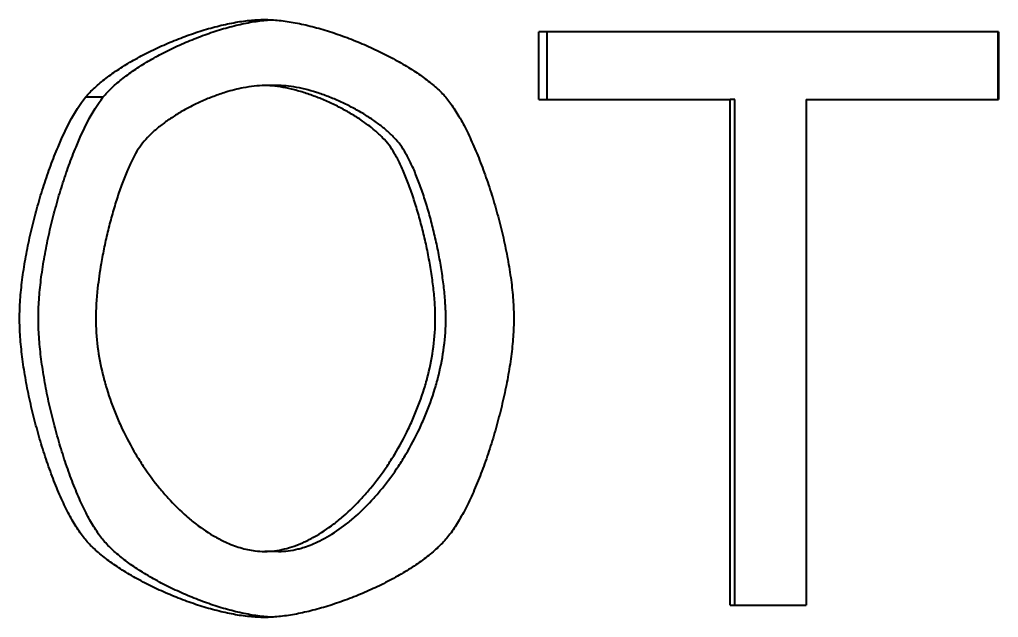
# Model space of a CAD drawing. Header units: millimetres. Extents: x 0 to 51860, y 0 to 5940.
# Drawn here: x 684.17 to 699.53, y 1716.92 to 1726.3 of the extents above; entities that cross this region are included whole.
import ezdxf

# ---------------------------------------------------------------- set-up
doc = ezdxf.new("R2010")
doc.units = ezdxf.units.MM
doc.header["$LTSCALE"] = 10
doc.layers.add('가시적인 것(ISO)', color=3, linetype='Continuous', lineweight=40)

msp = doc.modelspace()

# ---------------------------------------------------------------- linework, layer by layer
at = {"layer": '가시적인 것(ISO)'}
for p, q in [((692.3187, 1725.0452), (692.3187, 1726.11)), ((699.534, 1726.11), (692.3187, 1726.11)), ((692.4513, 1725.0452), (692.4513, 1726.11)), ((699.523, 1726.11), (699.523, 1725.0452)), ((699.534, 1726.11), (699.534, 1725.0452)), ((688.2373, 1725.264), (688.0191, 1725.264)), ((685.4802, 1725.0817), (685.2061, 1725.0817)), ((692.3187, 1725.0452), (695.3217, 1725.0452)), ((695.3217, 1717.11), (695.3217, 1725.0452)), ((695.3945, 1725.0452), (695.3217, 1725.0452)), ((695.3945, 1717.11), (695.3945, 1725.0452)), ((696.5155, 1725.0452), (699.534, 1725.0452)), ((696.5155, 1725.0452), (696.5155, 1717.11)), ((688.2373, 1717.9561), (688.0191, 1717.9561)), ((695.3217, 1717.11), (696.5155, 1717.11))]:
    msp.add_line(p, q, dxfattribs=at)
for points, knots in [([(685.2061, 1725.0817), (685.2482, 1725.1315), (685.2966, 1725.1815), (685.3505, 1725.2313), (685.4043, 1725.281), (685.4637, 1725.3306), (685.5277, 1725.3796), (685.5596, 1725.404), (685.5928, 1725.4284), (685.627, 1725.4525), (685.6955, 1725.5008), (685.7682, 1725.5483), (685.8443, 1725.5946), (685.8823, 1725.6178), (685.9212, 1725.6407), (685.9609, 1725.6633), (686.0402, 1725.7084), (686.1225, 1725.7521), (686.207, 1725.7942), (686.2492, 1725.8152), (686.292, 1725.8359), (686.3353, 1725.856), (686.4217, 1725.8963), (686.5099, 1725.9347), (686.5991, 1725.9708), (686.6436, 1725.9888), (686.6884, 1726.0063), (686.7333, 1726.0232), (686.8232, 1726.057), (686.9135, 1726.0883), (687.0035, 1726.1168), (687.0485, 1726.131), (687.0934, 1726.1446), (687.1381, 1726.1574), (687.2275, 1726.183), (687.3161, 1726.2055), (687.4032, 1726.2247), (687.4467, 1726.2344), (687.4898, 1726.2431), (687.5324, 1726.251), (687.6176, 1726.2667), (687.7007, 1726.2789), (687.7809, 1726.2871), (687.8612, 1726.2954), (687.9385, 1726.2997), (688.012, 1726.2997)], [0, 0, 0, 0, 0.0833333, 0.0833333, 0.0833333, 0.1666667, 0.1666667, 0.1666667, 0.2083333, 0.2083333, 0.2083333, 0.2916667, 0.2916667, 0.2916667, 0.3333333, 0.3333333, 0.3333333, 0.4166667, 0.4166667, 0.4166667, 0.4583333, 0.4583333, 0.4583333, 0.5416667, 0.5416667, 0.5416667, 0.5833333, 0.5833333, 0.5833333, 0.6666667, 0.6666667, 0.6666667, 0.7083333, 0.7083333, 0.7083333, 0.7916667, 0.7916667, 0.7916667, 0.8333333, 0.8333333, 0.8333333, 0.9166667, 0.9166667, 0.9166667, 1, 1, 1, 1]), ([(685.4802, 1725.0817), (685.5215, 1725.1315), (685.5689, 1725.1815), (685.6745, 1725.281), (685.7326, 1725.3306), (685.8267, 1725.404), (685.8592, 1725.4284), (685.9598, 1725.5008), (686.0311, 1725.5483), (686.143, 1725.6178), (686.1811, 1725.6407), (686.2977, 1725.7084), (686.3784, 1725.7521), (686.5026, 1725.8152), (686.5445, 1725.8359), (686.6716, 1725.8963), (686.7581, 1725.9347), (686.8891, 1725.9888), (686.933, 1726.0063), (687.0651, 1726.057), (687.1536, 1726.0883), (687.2859, 1726.131), (687.3299, 1726.1446), (687.4614, 1726.183), (687.5483, 1726.2055), (687.6762, 1726.2344), (687.7185, 1726.2431), (687.8437, 1726.2667), (687.9252, 1726.2789), (688.044, 1726.2913), (688.0835, 1726.2945), (688.1222, 1726.2966)], [0, 0, 0, 0, 0.08333333, 0.08333333, 0.16666667, 0.16666667, 0.20833333, 0.20833333, 0.29166667, 0.29166667, 0.33333333, 0.33333333, 0.41666667, 0.41666667, 0.45833333, 0.45833333, 0.54166667, 0.54166667, 0.58333333, 0.58333333, 0.66666667, 0.66666667, 0.70833333, 0.70833333, 0.79166667, 0.79166667, 0.83333333, 0.83333333, 0.91666667, 0.91666667, 0.95931315, 0.95931315, 0.95931315, 0.95931315]), ([(688.012, 1726.2997), (688.0868, 1726.2997), (688.1653, 1726.2952), (688.2468, 1726.2867), (688.3282, 1726.2782), (688.4127, 1726.2656), (688.4992, 1726.2495), (688.5424, 1726.2414), (688.5862, 1726.2324), (688.6304, 1726.2225), (688.7188, 1726.2028), (688.8089, 1726.1796), (688.8998, 1726.1534), (688.9452, 1726.1403), (688.9909, 1726.1265), (689.0366, 1726.1119), (689.1281, 1726.0828), (689.22, 1726.0509), (689.3113, 1726.0166), (689.357, 1725.9994), (689.4026, 1725.9816), (689.448, 1725.9633), (689.5386, 1725.9267), (689.6284, 1725.8878), (689.7164, 1725.8472), (689.7604, 1725.8268), (689.804, 1725.8061), (689.847, 1725.7849), (689.933, 1725.7426), (690.0167, 1725.6986), (690.0974, 1725.6535), (690.1378, 1725.631), (690.1773, 1725.6081), (690.216, 1725.585), (690.2934, 1725.5388), (690.3673, 1725.4917), (690.4367, 1725.4439), (690.4715, 1725.4201), (690.5051, 1725.3961), (690.5375, 1725.372), (690.6024, 1725.3238), (690.6624, 1725.2752), (690.7166, 1725.2267), (690.7709, 1725.1782), (690.8195, 1725.1297), (690.8615, 1725.0817)], [0, 0, 0, 0, 0.0833333, 0.0833333, 0.0833333, 0.1666667, 0.1666667, 0.1666667, 0.2083333, 0.2083333, 0.2083333, 0.2916667, 0.2916667, 0.2916667, 0.3333333, 0.3333333, 0.3333333, 0.4166667, 0.4166667, 0.4166667, 0.4583333, 0.4583333, 0.4583333, 0.5416667, 0.5416667, 0.5416667, 0.5833333, 0.5833333, 0.5833333, 0.6666667, 0.6666667, 0.6666667, 0.7083333, 0.7083333, 0.7083333, 0.7916667, 0.7916667, 0.7916667, 0.8333333, 0.8333333, 0.8333333, 0.9166667, 0.9166667, 0.9166667, 1, 1, 1, 1]), ([(688.0191, 1725.264), (687.9663, 1725.264), (687.9114, 1725.2609), (687.8547, 1725.2548), (687.798, 1725.2488), (687.7397, 1725.2399), (687.6802, 1725.2283), (687.591, 1725.2109), (687.4992, 1725.1876), (687.4066, 1725.1591), (687.3757, 1725.1496), (687.3448, 1725.1396), (687.3138, 1725.1289), (687.2519, 1725.1077), (687.1898, 1725.0844), (687.1282, 1725.0591), (687.0974, 1725.0465), (687.0668, 1725.0333), (687.0362, 1725.0198), (686.9752, 1724.9926), (686.9149, 1724.9637), (686.8558, 1724.9332), (686.8263, 1724.918), (686.797, 1724.9024), (686.7681, 1724.8864), (686.7104, 1724.8544), (686.6541, 1724.821), (686.5999, 1724.7864), (686.5728, 1724.7691), (686.5461, 1724.7516), (686.5201, 1724.7337), (686.4679, 1724.698), (686.4181, 1724.6613), (686.371, 1724.6237), (686.3475, 1724.6049), (686.3246, 1724.5859), (686.3025, 1724.5668), (686.2583, 1724.5284), (686.2172, 1724.4894), (686.1796, 1724.4499), (686.142, 1724.4105), (686.108, 1724.3706), (686.0781, 1724.3305)], [0, 0, 0, 0, 0.0833333, 0.0833333, 0.0833333, 0.1666667, 0.1666667, 0.1666667, 0.2916667, 0.2916667, 0.2916667, 0.3333333, 0.3333333, 0.3333333, 0.4166667, 0.4166667, 0.4166667, 0.4583333, 0.4583333, 0.4583333, 0.5416667, 0.5416667, 0.5416667, 0.5833333, 0.5833333, 0.5833333, 0.6666667, 0.6666667, 0.6666667, 0.7083333, 0.7083333, 0.7083333, 0.7916667, 0.7916667, 0.7916667, 0.8333333, 0.8333333, 0.8333333, 0.9166667, 0.9166667, 0.9166667, 1, 1, 1, 1]), ([(689.9704, 1724.3305), (689.9411, 1724.3694), (689.9073, 1724.4083), (689.8698, 1724.4469), (689.8322, 1724.4855), (689.7908, 1724.5239), (689.7461, 1724.5617), (689.6792, 1724.6184), (689.6049, 1724.6739), (689.5252, 1724.7273), (689.4987, 1724.7451), (689.4716, 1724.7627), (689.4439, 1724.7799), (689.3886, 1724.8145), (689.3312, 1724.848), (689.2724, 1724.8802), (689.243, 1724.8962), (689.2132, 1724.912), (689.1831, 1724.9273), (689.1229, 1724.9581), (689.0615, 1724.9873), (688.9995, 1725.0148), (688.9686, 1725.0285), (688.9374, 1725.0418), (688.9062, 1725.0547), (688.8438, 1725.0803), (688.781, 1725.1041), (688.7186, 1725.1257), (688.6873, 1725.1365), (688.6561, 1725.1468), (688.6251, 1725.1565), (688.5631, 1725.1758), (688.5016, 1725.1929), (688.4412, 1725.2075), (688.4111, 1725.2147), (688.3812, 1725.2213), (688.3516, 1725.2273), (688.2926, 1725.2392), (688.235, 1725.2483), (688.1794, 1725.2546), (688.1237, 1725.2608), (688.0701, 1725.264), (688.0191, 1725.264)], [0, 0, 0, 0, 0.0833333, 0.0833333, 0.0833333, 0.1666667, 0.1666667, 0.1666667, 0.2916667, 0.2916667, 0.2916667, 0.3333333, 0.3333333, 0.3333333, 0.4166667, 0.4166667, 0.4166667, 0.4583333, 0.4583333, 0.4583333, 0.5416667, 0.5416667, 0.5416667, 0.5833333, 0.5833333, 0.5833333, 0.6666667, 0.6666667, 0.6666667, 0.7083333, 0.7083333, 0.7083333, 0.7916667, 0.7916667, 0.7916667, 0.8333333, 0.8333333, 0.8333333, 0.9166667, 0.9166667, 0.9166667, 1, 1, 1, 1]), ([(690.1497, 1724.3305), (690.121, 1724.3694), (690.0549, 1724.4472), (689.9534, 1724.543), (689.84, 1724.6369), (689.7406, 1724.71), (689.6076, 1724.7978), (689.4952, 1724.8648), (689.3492, 1724.9434), (689.2288, 1725.0019), (689.0762, 1725.0684), (688.9533, 1725.116), (688.8005, 1725.1673), (688.68, 1725.2015), (688.5335, 1725.2346), (688.3923, 1725.2575), (688.2873, 1725.264), (688.2373, 1725.264)], [0, 0, 0, 0, 0.0833333, 0.1666667, 0.2083333, 0.2916667, 0.3333333, 0.4166667, 0.4583333, 0.5416667, 0.5833333, 0.6666667, 0.7083333, 0.7916667, 0.8333333, 0.9166667, 1, 1, 1, 1]), ([(684.1713, 1721.61), (684.1713, 1721.7042), (684.1788, 1721.9009), (684.205, 1722.1622), (684.2428, 1722.4317), (684.2817, 1722.6522), (684.3399, 1722.9303), (684.3936, 1723.1534), (684.4686, 1723.4293), (684.5342, 1723.6462), (684.6221, 1723.9088), (684.6967, 1724.1106), (684.8133, 1724.3965), (684.9759, 1724.744), (685.1231, 1724.9784), (685.2061, 1725.0817)], [0, 0, 0, 0, 0.0833333, 0.1666667, 0.2083333, 0.2916667, 0.3333333, 0.4166667, 0.4583333, 0.5416667, 0.5833333, 0.6666667, 0.7083333, 0.8333333, 1, 1, 1, 1]), ([(684.466, 1721.61), (684.466, 1721.7042), (684.4696, 1721.8026), (684.4766, 1721.904), (684.4836, 1722.0054), (684.4939, 1722.11), (684.5072, 1722.2167), (684.5138, 1722.27), (684.5212, 1722.3239), (684.5294, 1722.3782), (684.5456, 1722.4868), (684.5646, 1722.5971), (684.5862, 1722.708), (684.597, 1722.7634), (684.6084, 1722.8191), (684.6204, 1722.8748), (684.6444, 1722.9861), (684.6707, 1723.0977), (684.6991, 1723.2084), (684.7133, 1723.2638), (684.728, 1723.319), (684.7431, 1723.3738), (684.7734, 1723.4835), (684.8056, 1723.592), (684.8393, 1723.6981), (684.8562, 1723.7512), (684.8734, 1723.8037), (684.891, 1723.8556), (684.9261, 1723.9592), (684.9626, 1724.0601), (685.0002, 1724.1573), (685.019, 1724.2059), (685.0381, 1724.2536), (685.0573, 1724.3002), (685.1151, 1724.44), (685.1749, 1724.5703), (685.2356, 1724.6878), (685.3164, 1724.8444), (685.3989, 1724.9784), (685.4802, 1725.0817)], [0, 0, 0, 0, 0.0833333, 0.0833333, 0.0833333, 0.1666667, 0.1666667, 0.1666667, 0.2083333, 0.2083333, 0.2083333, 0.2916667, 0.2916667, 0.2916667, 0.3333333, 0.3333333, 0.3333333, 0.4166667, 0.4166667, 0.4166667, 0.4583333, 0.4583333, 0.4583333, 0.5416667, 0.5416667, 0.5416667, 0.5833333, 0.5833333, 0.5833333, 0.6666667, 0.6666667, 0.6666667, 0.7083333, 0.7083333, 0.7083333, 0.8333333, 0.8333333, 0.8333333, 1, 1, 1, 1]), ([(690.8615, 1725.0817), (690.9035, 1725.0318), (690.9459, 1724.974), (690.9883, 1724.9092), (691.0308, 1724.8444), (691.0733, 1724.7726), (691.1154, 1724.6949), (691.1365, 1724.656), (691.1576, 1724.6156), (691.1784, 1724.5739), (691.2202, 1724.4905), (691.2615, 1724.4017), (691.302, 1724.3084), (691.3222, 1724.2618), (691.3422, 1724.2141), (691.362, 1724.1654), (691.4015, 1724.068), (691.44, 1723.9668), (691.4771, 1723.8627), (691.4956, 1723.8106), (691.5139, 1723.7578), (691.5317, 1723.7045), (691.5673, 1723.5978), (691.6013, 1723.4887), (691.6335, 1723.3784), (691.6495, 1723.3232), (691.6651, 1723.2677), (691.6802, 1723.212), (691.7103, 1723.1006), (691.7383, 1722.9883), (691.7638, 1722.8764), (691.7766, 1722.8204), (691.7887, 1722.7645), (691.8002, 1722.7087), (691.8232, 1722.5973), (691.8435, 1722.4865), (691.8608, 1722.3776), (691.8695, 1722.3231), (691.8774, 1722.2691), (691.8845, 1722.2157), (691.8987, 1722.1088), (691.9097, 1722.0042), (691.9171, 1721.9029), (691.9246, 1721.8016), (691.9285, 1721.7036), (691.9285, 1721.61)], [0, 0, 0, 0, 0.0833333, 0.0833333, 0.0833333, 0.1666667, 0.1666667, 0.1666667, 0.2083333, 0.2083333, 0.2083333, 0.2916667, 0.2916667, 0.2916667, 0.3333333, 0.3333333, 0.3333333, 0.4166667, 0.4166667, 0.4166667, 0.4583333, 0.4583333, 0.4583333, 0.5416667, 0.5416667, 0.5416667, 0.5833333, 0.5833333, 0.5833333, 0.6666667, 0.6666667, 0.6666667, 0.7083333, 0.7083333, 0.7083333, 0.7916667, 0.7916667, 0.7916667, 0.8333333, 0.8333333, 0.8333333, 0.9166667, 0.9166667, 0.9166667, 1, 1, 1, 1]), ([(686.0781, 1724.3305), (686.0493, 1724.2922), (686.0204, 1724.2474), (685.9915, 1724.1971), (685.9627, 1724.1468), (685.9339, 1724.0909), (685.9055, 1724.0302), (685.8913, 1723.9998), (685.8771, 1723.9683), (685.8631, 1723.9357), (685.835, 1723.8704), (685.8073, 1723.8008), (685.7803, 1723.7277), (685.7668, 1723.6911), (685.7534, 1723.6537), (685.7403, 1723.6154), (685.714, 1723.539), (685.6884, 1723.4594), (685.6638, 1723.3776), (685.6515, 1723.3367), (685.6395, 1723.2952), (685.6277, 1723.2533), (685.6041, 1723.1694), (685.5817, 1723.0836), (685.5605, 1722.9968), (685.55, 1722.9535), (685.5397, 1722.9098), (685.5298, 1722.866), (685.51, 1722.7784), (685.4917, 1722.6902), (685.475, 1722.6022), (685.4666, 1722.5582), (685.4587, 1722.5143), (685.4511, 1722.4705), (685.4286, 1722.3391), (685.41, 1722.2092), (685.3962, 1722.0835), (685.3777, 1721.916), (685.3675, 1721.7559), (685.3675, 1721.61)], [0, 0, 0, 0, 0.0833333, 0.0833333, 0.0833333, 0.1666667, 0.1666667, 0.1666667, 0.2083333, 0.2083333, 0.2083333, 0.2916667, 0.2916667, 0.2916667, 0.3333333, 0.3333333, 0.3333333, 0.4166667, 0.4166667, 0.4166667, 0.4583333, 0.4583333, 0.4583333, 0.5416667, 0.5416667, 0.5416667, 0.5833333, 0.5833333, 0.5833333, 0.6666667, 0.6666667, 0.6666667, 0.7083333, 0.7083333, 0.7083333, 0.8333333, 0.8333333, 0.8333333, 1, 1, 1, 1]), ([(690.696, 1721.61), (690.696, 1721.6842), (690.6934, 1721.7617), (690.6883, 1721.8418), (690.6832, 1721.922), (690.6758, 1722.0047), (690.6662, 1722.0891), (690.6613, 1722.1313), (690.656, 1722.174), (690.6501, 1722.217), (690.6384, 1722.303), (690.6246, 1722.3903), (690.6091, 1722.4782), (690.6013, 1722.5221), (690.593, 1722.5662), (690.5844, 1722.6103), (690.5671, 1722.6985), (690.5481, 1722.7868), (690.5277, 1722.8744), (690.5174, 1722.9182), (690.5069, 1722.9619), (690.496, 1723.0052), (690.4742, 1723.0919), (690.451, 1723.1775), (690.4268, 1723.2612), (690.4147, 1723.303), (690.4024, 1723.3444), (690.3898, 1723.3852), (690.3646, 1723.4667), (690.3384, 1723.5459), (690.3115, 1723.6219), (690.2981, 1723.6599), (690.2845, 1723.6972), (690.2707, 1723.7335), (690.2432, 1723.8062), (690.2151, 1723.8753), (690.1866, 1723.94), (690.1724, 1723.9724), (690.1581, 1724.0037), (690.1437, 1724.0337), (690.1149, 1724.0939), (690.086, 1724.1492), (690.057, 1724.1989), (690.028, 1724.2487), (689.9991, 1724.2928), (689.9704, 1724.3305)], [0, 0, 0, 0, 0.0833333, 0.0833333, 0.0833333, 0.1666667, 0.1666667, 0.1666667, 0.2083333, 0.2083333, 0.2083333, 0.2916667, 0.2916667, 0.2916667, 0.3333333, 0.3333333, 0.3333333, 0.4166667, 0.4166667, 0.4166667, 0.4583333, 0.4583333, 0.4583333, 0.5416667, 0.5416667, 0.5416667, 0.5833333, 0.5833333, 0.5833333, 0.6666667, 0.6666667, 0.6666667, 0.7083333, 0.7083333, 0.7083333, 0.7916667, 0.7916667, 0.7916667, 0.8333333, 0.8333333, 0.8333333, 0.9166667, 0.9166667, 0.9166667, 1, 1, 1, 1]), ([(690.8609, 1721.61), (690.8609, 1721.6842), (690.8557, 1721.8393), (690.8374, 1722.046), (690.8112, 1722.2593), (690.7842, 1722.434), (690.7438, 1722.6543), (690.7066, 1722.831), (690.6548, 1723.0491), (690.6095, 1723.2203), (690.5489, 1723.4271), (690.4976, 1723.5855), (690.4309, 1723.7716), (690.3758, 1723.9099), (690.3056, 1724.0662), (690.2346, 1724.2045), (690.1778, 1724.2928), (690.1497, 1724.3305)], [0, 0, 0, 0, 0.0833333, 0.1666667, 0.2083333, 0.2916667, 0.3333333, 0.4166667, 0.4583333, 0.5416667, 0.5833333, 0.6666667, 0.7083333, 0.7916667, 0.8333333, 0.9166667, 1, 1, 1, 1]), ([(685.1991, 1718.1457), (685.1576, 1718.1955), (685.1159, 1718.2534), (685.0743, 1718.3183), (685.0326, 1718.3832), (684.9911, 1718.4551), (684.95, 1718.533), (684.9295, 1718.5719), (684.909, 1718.6123), (684.8887, 1718.6541), (684.8482, 1718.7377), (684.8082, 1718.8267), (684.7691, 1718.9201), (684.7496, 1718.9668), (684.7302, 1719.0146), (684.7112, 1719.0633), (684.6731, 1719.1608), (684.6361, 1719.2622), (684.6006, 1719.3664), (684.5828, 1719.4185), (684.5653, 1719.4713), (684.5483, 1719.5247), (684.5142, 1719.6314), (684.4816, 1719.7405), (684.451, 1719.8508), (684.4357, 1719.906), (684.4209, 1719.9614), (684.4065, 1720.0171), (684.3779, 1720.1284), (684.3513, 1720.2404), (684.327, 1720.3521), (684.3149, 1720.4079), (684.3034, 1720.4637), (684.2925, 1720.5192), (684.2708, 1720.6304), (684.2515, 1720.7406), (684.2352, 1720.849), (684.227, 1720.9032), (684.2195, 1720.9569), (684.2128, 1721.01), (684.1994, 1721.1163), (684.189, 1721.2201), (684.182, 1721.3204), (684.175, 1721.4208), (684.1713, 1721.5177), (684.1713, 1721.61)], [0, 0, 0, 0, 0.0833333, 0.0833333, 0.0833333, 0.1666667, 0.1666667, 0.1666667, 0.2083333, 0.2083333, 0.2083333, 0.2916667, 0.2916667, 0.2916667, 0.3333333, 0.3333333, 0.3333333, 0.4166667, 0.4166667, 0.4166667, 0.4583333, 0.4583333, 0.4583333, 0.5416667, 0.5416667, 0.5416667, 0.5833333, 0.5833333, 0.5833333, 0.6666667, 0.6666667, 0.6666667, 0.7083333, 0.7083333, 0.7083333, 0.7916667, 0.7916667, 0.7916667, 0.8333333, 0.8333333, 0.8333333, 0.9166667, 0.9166667, 0.9166667, 1, 1, 1, 1]), ([(685.4733, 1718.1457), (685.4327, 1718.1955), (685.3918, 1718.2534), (685.351, 1718.3183), (685.3102, 1718.3832), (685.2695, 1718.4551), (685.2292, 1718.533), (685.2091, 1718.5719), (685.189, 1718.6123), (685.1691, 1718.6541), (685.1294, 1718.7377), (685.0902, 1718.8267), (685.0519, 1718.9201), (685.0327, 1718.9668), (685.0138, 1719.0146), (684.9951, 1719.0633), (684.9578, 1719.1608), (684.9216, 1719.2622), (684.8867, 1719.3664), (684.8693, 1719.4185), (684.8522, 1719.4713), (684.8355, 1719.5247), (684.802, 1719.6314), (684.7702, 1719.7405), (684.7401, 1719.8508), (684.7251, 1719.906), (684.7106, 1719.9614), (684.6965, 1720.0171), (684.6684, 1720.1284), (684.6424, 1720.2404), (684.6186, 1720.3521), (684.6067, 1720.4079), (684.5955, 1720.4637), (684.5848, 1720.5192), (684.5635, 1720.6304), (684.5446, 1720.7406), (684.5286, 1720.849), (684.5206, 1720.9032), (684.5133, 1720.9569), (684.5067, 1721.01), (684.4935, 1721.1163), (684.4834, 1721.2201), (684.4765, 1721.3204), (684.4696, 1721.4208), (684.466, 1721.5177), (684.466, 1721.61)], [0, 0, 0, 0, 0.0833333, 0.0833333, 0.0833333, 0.1666667, 0.1666667, 0.1666667, 0.2083333, 0.2083333, 0.2083333, 0.2916667, 0.2916667, 0.2916667, 0.3333333, 0.3333333, 0.3333333, 0.4166667, 0.4166667, 0.4166667, 0.4583333, 0.4583333, 0.4583333, 0.5416667, 0.5416667, 0.5416667, 0.5833333, 0.5833333, 0.5833333, 0.6666667, 0.6666667, 0.6666667, 0.7083333, 0.7083333, 0.7083333, 0.7916667, 0.7916667, 0.7916667, 0.8333333, 0.8333333, 0.8333333, 0.9166667, 0.9166667, 0.9166667, 1, 1, 1, 1]), ([(685.3675, 1721.61), (685.3675, 1721.4623), (685.3775, 1721.3139), (685.3964, 1721.1658), (685.4153, 1721.0178), (685.4433, 1720.8701), (685.4792, 1720.724), (685.4972, 1720.6509), (685.5172, 1720.5783), (685.5391, 1720.5061), (685.5828, 1720.3618), (685.6341, 1720.2197), (685.6921, 1720.0808), (685.721, 1720.0113), (685.7517, 1719.9427), (685.7838, 1719.875), (685.8481, 1719.7397), (685.9186, 1719.6082), (685.9942, 1719.4817), (686.0321, 1719.4185), (686.0712, 1719.3565), (686.1115, 1719.2959), (686.1921, 1719.1747), (686.2775, 1719.0591), (686.3666, 1718.9502), (686.4111, 1718.8958), (686.4566, 1718.843), (686.5029, 1718.7921), (686.5956, 1718.6902), (686.6915, 1718.5957), (686.7898, 1718.5096), (686.8389, 1718.4665), (686.8886, 1718.4256), (686.9388, 1718.3869), (687.0392, 1718.3095), (687.1414, 1718.2412), (687.2445, 1718.1831), (687.2961, 1718.154), (687.3478, 1718.1275), (687.3997, 1718.1037), (687.4775, 1718.0679), (687.5555, 1718.0382), (687.6334, 1718.0151), (687.7112, 1717.9919), (687.7889, 1717.9753), (687.8659, 1717.9657), (687.9173, 1717.9593), (687.9684, 1717.9561), (688.0191, 1717.9561)], [0, 0, 0, 0, 0.0833333, 0.0833333, 0.0833333, 0.1666667, 0.1666667, 0.1666667, 0.2083333, 0.2083333, 0.2083333, 0.2916667, 0.2916667, 0.2916667, 0.3333333, 0.3333333, 0.3333333, 0.4166667, 0.4166667, 0.4166667, 0.4583333, 0.4583333, 0.4583333, 0.5416667, 0.5416667, 0.5416667, 0.5833333, 0.5833333, 0.5833333, 0.6666667, 0.6666667, 0.6666667, 0.7083333, 0.7083333, 0.7083333, 0.7916667, 0.7916667, 0.7916667, 0.8333333, 0.8333333, 0.8333333, 0.8958333, 0.8958333, 0.8958333, 0.9583333, 0.9583333, 0.9583333, 1, 1, 1, 1]), ([(688.0191, 1717.9561), (688.0699, 1717.9561), (688.121, 1717.9593), (688.1724, 1717.9657), (688.2238, 1717.9721), (688.2755, 1717.9816), (688.3274, 1717.9941), (688.4312, 1718.0191), (688.5356, 1718.056), (688.6398, 1718.1037), (688.6919, 1718.1275), (688.7439, 1718.154), (688.7957, 1718.1831), (688.8994, 1718.2412), (689.0022, 1718.3095), (689.1033, 1718.3869), (689.1539, 1718.4256), (689.204, 1718.4665), (689.2536, 1718.5096), (689.3527, 1718.5957), (689.4496, 1718.6902), (689.5432, 1718.7921), (689.59, 1718.843), (689.636, 1718.8958), (689.6811, 1718.9502), (689.7713, 1719.0591), (689.8577, 1719.1747), (689.9395, 1719.2959), (689.9803, 1719.3565), (690.02, 1719.4185), (690.0584, 1719.4817), (690.1352, 1719.6082), (690.2068, 1719.7397), (690.2722, 1719.875), (690.3048, 1719.9427), (690.336, 1720.0113), (690.3655, 1720.0808), (690.4244, 1720.2197), (690.4766, 1720.3618), (690.5212, 1720.5061), (690.5435, 1720.5783), (690.5638, 1720.6509), (690.5822, 1720.724), (690.6188, 1720.8701), (690.6473, 1721.0178), (690.6666, 1721.1658), (690.6859, 1721.3139), (690.696, 1721.4623), (690.696, 1721.61)], [0, 0, 0, 0, 0.0416667, 0.0416667, 0.0416667, 0.0833333, 0.0833333, 0.0833333, 0.1666667, 0.1666667, 0.1666667, 0.2083333, 0.2083333, 0.2083333, 0.2916667, 0.2916667, 0.2916667, 0.3333333, 0.3333333, 0.3333333, 0.4166667, 0.4166667, 0.4166667, 0.4583333, 0.4583333, 0.4583333, 0.5416667, 0.5416667, 0.5416667, 0.5833333, 0.5833333, 0.5833333, 0.6666667, 0.6666667, 0.6666667, 0.7083333, 0.7083333, 0.7083333, 0.7916667, 0.7916667, 0.7916667, 0.8333333, 0.8333333, 0.8333333, 0.9166667, 0.9166667, 0.9166667, 1, 1, 1, 1]), ([(688.2373, 1717.9561), (688.287, 1717.9561), (688.3872, 1717.9626), (688.5139, 1717.9864), (688.6667, 1718.0283), (688.8202, 1718.0877), (689.0496, 1718.2071), (689.2512, 1718.3437), (689.4968, 1718.5484), (689.6867, 1718.7375), (689.9122, 1719.0013), (690.0817, 1719.2325), (690.2762, 1719.5425), (690.4165, 1719.8054), (690.5691, 1720.1486), (690.6715, 1720.4329), (690.7713, 1720.7963), (690.841, 1721.1654), (690.8609, 1721.4623), (690.8609, 1721.61)], [0, 0, 0, 0, 0.0416667, 0.0833333, 0.1041667, 0.1666667, 0.2083333, 0.2916667, 0.3333333, 0.4166667, 0.4583333, 0.5416667, 0.5833333, 0.6666667, 0.7083333, 0.7916667, 0.8333333, 0.9166667, 1, 1, 1, 1]), ([(691.9285, 1721.61), (691.9285, 1721.5189), (691.9247, 1721.423), (691.9174, 1721.3235), (691.9101, 1721.224), (691.8994, 1721.1208), (691.8855, 1721.0151), (691.8785, 1720.9622), (691.8708, 1720.9087), (691.8623, 1720.8547), (691.8453, 1720.7467), (691.8254, 1720.6367), (691.8028, 1720.5256), (691.7915, 1720.4701), (691.7796, 1720.4144), (691.767, 1720.3586), (691.7419, 1720.2469), (691.7143, 1720.1347), (691.6846, 1720.0233), (691.6697, 1719.9675), (691.6543, 1719.912), (691.6384, 1719.8567), (691.6066, 1719.7461), (691.5729, 1719.6368), (691.5375, 1719.5297), (691.5198, 1719.4761), (691.5017, 1719.4231), (691.4832, 1719.3708), (691.4463, 1719.2663), (691.4079, 1719.1645), (691.3684, 1719.0665), (691.3486, 1719.0176), (691.3286, 1718.9696), (691.3083, 1718.9227), (691.2678, 1718.8289), (691.2262, 1718.7395), (691.1841, 1718.6556), (691.163, 1718.6137), (691.1418, 1718.5731), (691.1204, 1718.534), (691.0778, 1718.4558), (691.0346, 1718.3837), (690.9913, 1718.3186), (690.9481, 1718.2535), (690.9047, 1718.1955), (690.8615, 1718.1457)], [0, 0, 0, 0, 0.0833333, 0.0833333, 0.0833333, 0.1666667, 0.1666667, 0.1666667, 0.2083333, 0.2083333, 0.2083333, 0.2916667, 0.2916667, 0.2916667, 0.3333333, 0.3333333, 0.3333333, 0.4166667, 0.4166667, 0.4166667, 0.4583333, 0.4583333, 0.4583333, 0.5416667, 0.5416667, 0.5416667, 0.5833333, 0.5833333, 0.5833333, 0.6666667, 0.6666667, 0.6666667, 0.7083333, 0.7083333, 0.7083333, 0.7916667, 0.7916667, 0.7916667, 0.8333333, 0.8333333, 0.8333333, 0.9166667, 0.9166667, 0.9166667, 1, 1, 1, 1]), ([(688.012, 1716.9204), (687.9379, 1716.9204), (687.8601, 1716.9247), (687.7794, 1716.933), (687.6988, 1716.9412), (687.6153, 1716.9534), (687.5299, 1716.9691), (687.4872, 1716.977), (687.4439, 1716.9858), (687.4003, 1716.9954), (687.3131, 1717.0146), (687.2243, 1717.0372), (687.1348, 1717.0629), (687.09, 1717.0757), (687.0451, 1717.0893), (687.0001, 1717.1036), (686.91, 1717.1321), (686.8197, 1717.1635), (686.7298, 1717.1974), (686.6849, 1717.2143), (686.6401, 1717.2319), (686.5955, 1717.25), (686.5064, 1717.2863), (686.4182, 1717.3248), (686.3317, 1717.3652), (686.2885, 1717.3855), (686.2457, 1717.4062), (686.2035, 1717.4273), (686.1189, 1717.4696), (686.0366, 1717.5136), (685.9572, 1717.559), (685.9175, 1717.5817), (685.8786, 1717.6047), (685.8405, 1717.628), (685.7643, 1717.6747), (685.6915, 1717.7225), (685.6228, 1717.7712), (685.5885, 1717.7955), (685.5552, 1717.8201), (685.5231, 1717.8447), (685.4588, 1717.8941), (685.3992, 1717.9441), (685.3449, 1717.9944), (685.2907, 1718.0447), (685.2418, 1718.0953), (685.1991, 1718.1457)], [0, 0, 0, 0, 0.0833333, 0.0833333, 0.0833333, 0.1666667, 0.1666667, 0.1666667, 0.2083333, 0.2083333, 0.2083333, 0.2916667, 0.2916667, 0.2916667, 0.3333333, 0.3333333, 0.3333333, 0.4166667, 0.4166667, 0.4166667, 0.4583333, 0.4583333, 0.4583333, 0.5416667, 0.5416667, 0.5416667, 0.5833333, 0.5833333, 0.5833333, 0.6666667, 0.6666667, 0.6666667, 0.7083333, 0.7083333, 0.7083333, 0.7916667, 0.7916667, 0.7916667, 0.8333333, 0.8333333, 0.8333333, 0.9166667, 0.9166667, 0.9166667, 1, 1, 1, 1]), ([(688.1216, 1716.9234), (688.0827, 1716.9255), (688.0429, 1716.9287), (687.9233, 1716.9412), (687.8415, 1716.9534), (687.7159, 1716.977), (687.6735, 1716.9858), (687.5453, 1717.0146), (687.4583, 1717.0372), (687.3266, 1717.0757), (687.2826, 1717.0893), (687.1502, 1717.1321), (687.0616, 1717.1635), (686.9296, 1717.2143), (686.8856, 1717.2319), (686.7546, 1717.2863), (686.6682, 1717.3248), (686.5411, 1717.3855), (686.4991, 1717.4062), (686.3749, 1717.4696), (686.2942, 1717.5136), (686.1775, 1717.5817), (686.1393, 1717.6047), (686.0273, 1717.6747), (685.9559, 1717.7225), (685.855, 1717.7955), (685.8224, 1717.8201), (685.7279, 1717.8941), (685.6694, 1717.9441), (685.5631, 1718.0447), (685.5152, 1718.0953), (685.4733, 1718.1457)], [0.0406006, 0.0406006, 0.0406006, 0.0406006, 0.08333333, 0.08333333, 0.16666667, 0.16666667, 0.20833333, 0.20833333, 0.29166667, 0.29166667, 0.33333333, 0.33333333, 0.41666667, 0.41666667, 0.45833333, 0.45833333, 0.54166667, 0.54166667, 0.58333333, 0.58333333, 0.66666667, 0.66666667, 0.70833333, 0.70833333, 0.79166667, 0.79166667, 0.83333333, 0.83333333, 0.91666667, 0.91666667, 1, 1, 1, 1]), ([(690.8615, 1718.1457), (690.8159, 1718.0934), (690.7641, 1718.0414), (690.7069, 1717.9898), (690.6497, 1717.9383), (690.5871, 1717.8873), (690.52, 1717.8371), (690.4865, 1717.8121), (690.4518, 1717.7872), (690.4161, 1717.7626), (690.3448, 1717.7134), (690.2693, 1717.6652), (690.1906, 1717.6184), (690.1513, 1717.595), (690.1111, 1717.572), (690.0703, 1717.5493), (689.9886, 1717.5039), (689.9042, 1717.46), (689.8178, 1717.418), (689.7746, 1717.397), (689.7309, 1717.3765), (689.6868, 1717.3564), (689.5987, 1717.3163), (689.5091, 1717.2783), (689.4188, 1717.2425), (689.3737, 1717.2247), (689.3284, 1717.2074), (689.2831, 1717.1907), (689.1924, 1717.1574), (689.1015, 1717.1267), (689.0112, 1717.0987), (688.9661, 1717.0847), (688.9211, 1717.0714), (688.8763, 1717.0589), (688.7869, 1717.0339), (688.6985, 1717.0118), (688.612, 1716.9931), (688.5688, 1716.9838), (688.526, 1716.9753), (688.4838, 1716.9676), (688.3994, 1716.9523), (688.3174, 1716.9405), (688.2385, 1716.9325), (688.1595, 1716.9246), (688.0838, 1716.9204), (688.012, 1716.9204)], [0, 0, 0, 0, 0.0833333, 0.0833333, 0.0833333, 0.1666667, 0.1666667, 0.1666667, 0.2083333, 0.2083333, 0.2083333, 0.2916667, 0.2916667, 0.2916667, 0.3333333, 0.3333333, 0.3333333, 0.4166667, 0.4166667, 0.4166667, 0.4583333, 0.4583333, 0.4583333, 0.5416667, 0.5416667, 0.5416667, 0.5833333, 0.5833333, 0.5833333, 0.6666667, 0.6666667, 0.6666667, 0.7083333, 0.7083333, 0.7083333, 0.7916667, 0.7916667, 0.7916667, 0.8333333, 0.8333333, 0.8333333, 0.9166667, 0.9166667, 0.9166667, 1, 1, 1, 1])]:
    msp.add_open_spline(points, degree=3, knots=knots, dxfattribs=at)

doc.saveas('drawing.dxf')
